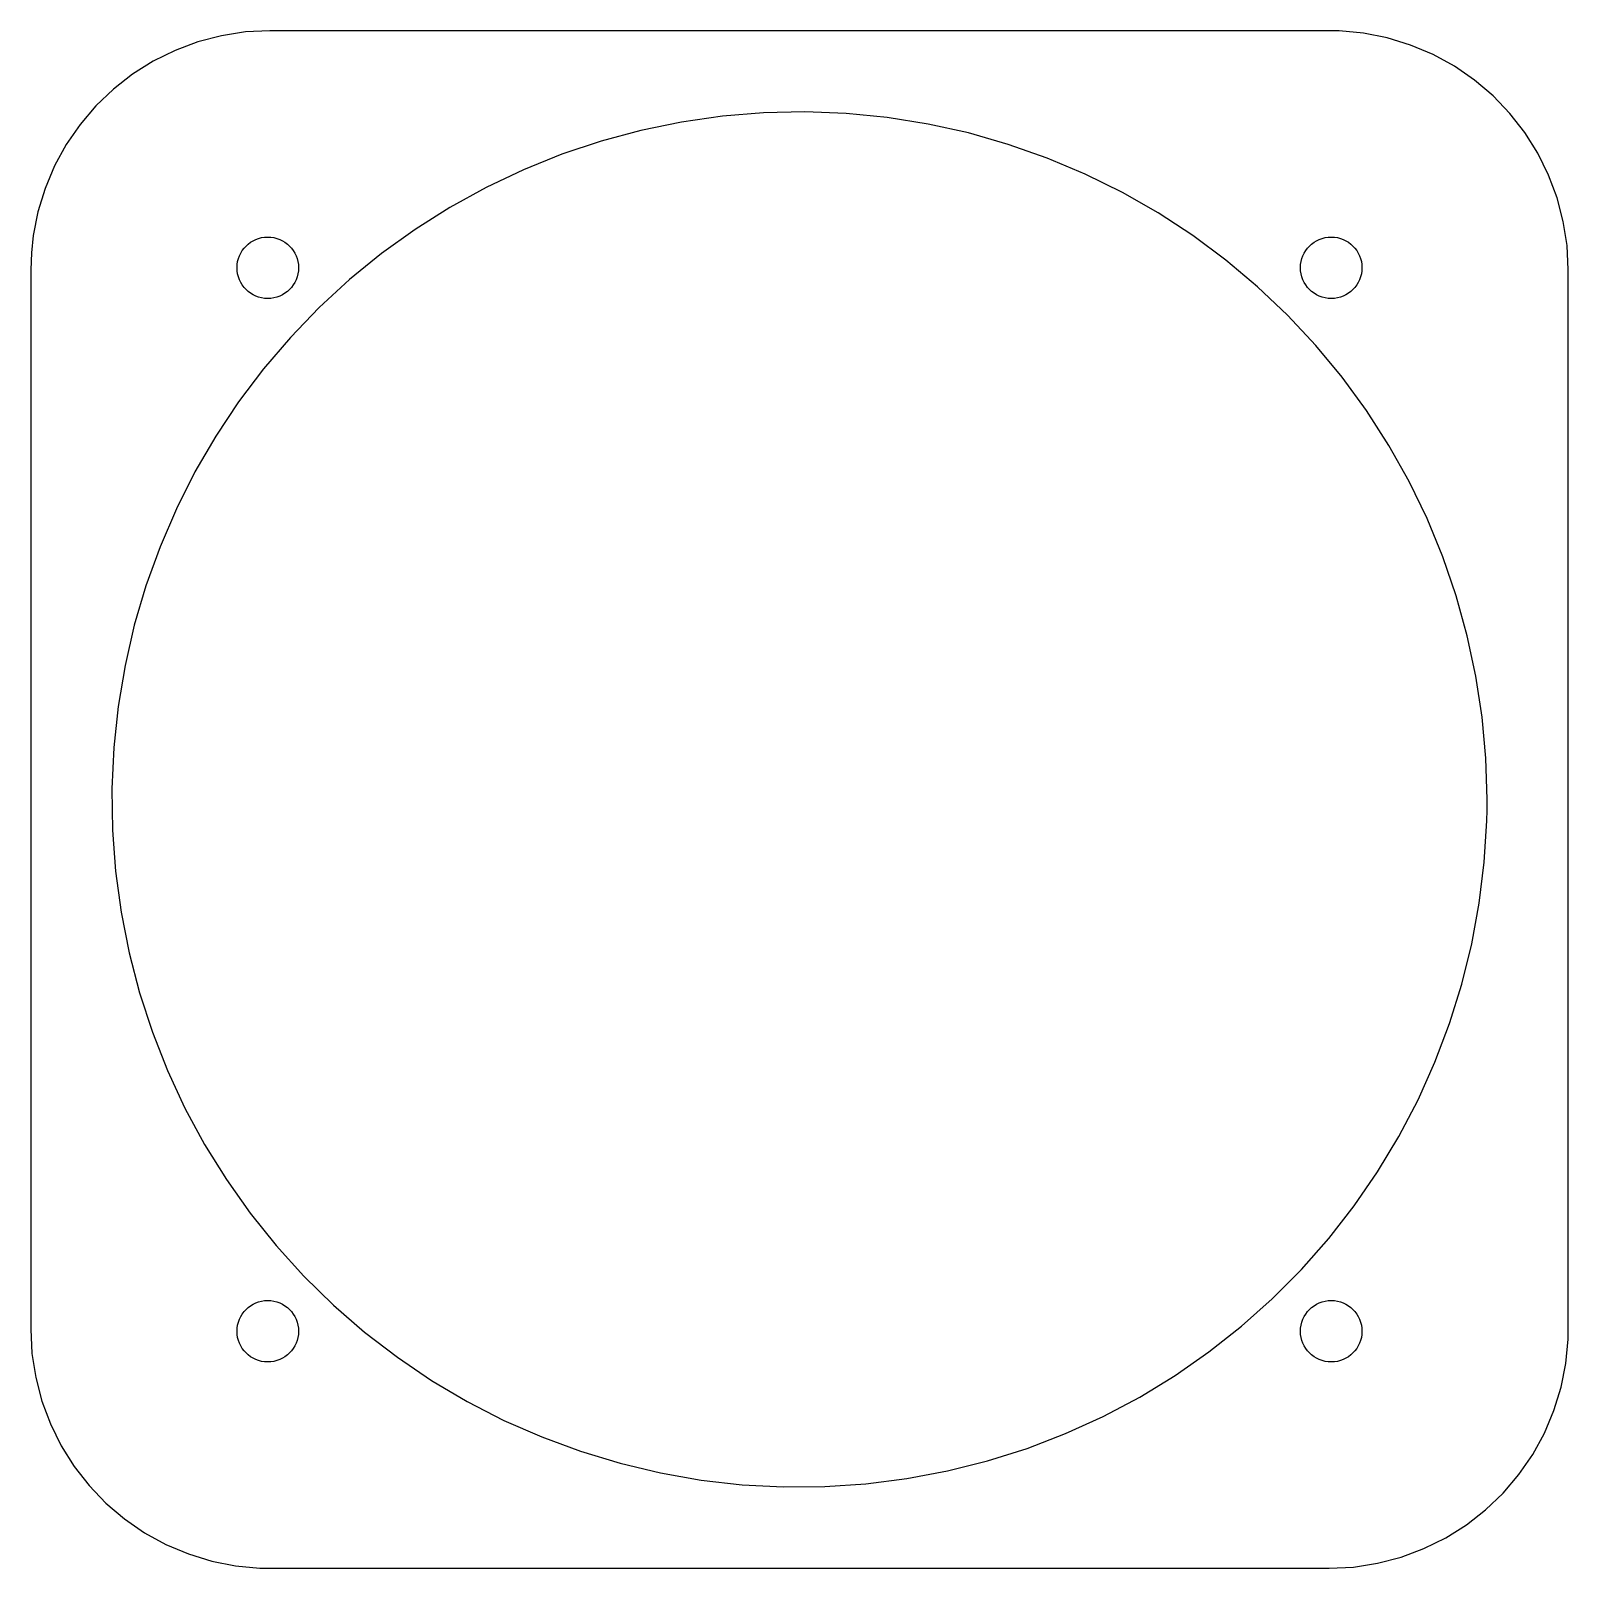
# Model space of a CAD drawing. Header units: metres. Extents: x -45 to 45, y -45 to 45.
import ezdxf

# ---------------------------------------------------------------- set-up
doc = ezdxf.new("R2010")
doc.units = ezdxf.units.M

msp = doc.modelspace()

# ---------------------------------------------------------------- linework, layer by layer
at = {"layer": 'BODY'}
msp.add_lwpolyline([(-45, 31), (-45, -31), (-44.9273, -32.4245), (-44.7101, -33.8343), (-44.3505, -35.2146), (-43.8524, -36.5512), (-43.2208, -37.8302), (-42.4624, -39.0382), (-41.585, -40.1628), (-40.5977, -41.1923), (-39.5108, -42.116), (-38.3355, -42.9243), (-37.0841, -43.6089), (-35.7696, -44.1625), (-34.4055, -44.5795), (-33.006, -44.8555), (-31.5858, -44.9877), (-31, -45), (31, -45), (32.4245, -44.9273), (33.8343, -44.7101), (35.2146, -44.3505), (36.5512, -43.8524), (37.8302, -43.2208), (39.0382, -42.4624), (40.1628, -41.585), (41.1923, -40.5977), (42.116, -39.5108), (42.9243, -38.3355), (43.6089, -37.0841), (44.1625, -35.7696), (44.5795, -34.4055), (44.8555, -33.006), (44.9877, -31.5858), (45, -31), (45, 31), (44.9273, 32.4245), (44.7101, 33.8343), (44.3505, 35.2146), (43.8524, 36.5512), (43.2208, 37.8302), (42.4624, 39.0382), (41.585, 40.1628), (40.5977, 41.1923), (39.5108, 42.116), (38.3355, 42.9243), (37.0841, 43.6089), (35.7696, 44.1625), (34.4055, 44.5795), (33.006, 44.8555), (31.5858, 44.9877), (31, 45), (-31, 45), (-32.4245, 44.9273), (-33.8343, 44.7101), (-35.2146, 44.3505), (-36.5512, 43.8524), (-37.8302, 43.2208), (-39.0382, 42.4624), (-40.1628, 41.585), (-41.1923, 40.5977), (-42.116, 39.5108), (-42.9243, 38.3355), (-43.6089, 37.0841), (-44.1625, 35.7696), (-44.5795, 34.4055), (-44.8555, 33.006), (-44.9638, 32.0056), (-45, 31)], close=True, dxfattribs=at)
at = {"layer": 'CUT'}
msp.add_lwpolyline([(40.25, 0), (40.1773, 2.4182), (39.9594, 4.8276), (39.5972, 7.2196), (39.092, 9.5855), (38.4455, 11.9167), (37.6601, 14.205), (36.7386, 16.4419), (35.6845, 18.6194), (34.5014, 20.7296), (33.1937, 22.7649), (31.766, 24.7181), (30.2236, 26.5819), (28.572, 28.3496), (26.8172, 30.015), (24.9655, 31.5719), (23.0236, 33.0148), (20.9986, 34.3384), (18.8976, 35.5379), (16.7284, 36.609), (14.4988, 37.5479), (12.2168, 38.3512), (9.8906, 39.0159), (7.5288, 39.5396), (5.1397, 39.9205), (2.732, 40.1572), (0.3145, 40.2488), (-2.1041, 40.195), (-4.5152, 39.9959), (-6.9099, 39.6524), (-9.2797, 39.1657), (-11.616, 38.5374), (-13.9103, 37.7699), (-16.1543, 36.866), (-18.34, 35.8289), (-20.4594, 34.6623), (-22.5049, 33.3705), (-24.4691, 31.9582), (-26.3449, 30.4304), (-28.1255, 28.7927), (-29.8045, 27.0509), (-31.3759, 25.2115), (-32.8339, 23.2809), (-34.1732, 21.2662), (-35.3891, 19.1747), (-36.4772, 17.014), (-37.4335, 14.7918), (-38.2545, 12.5161), (-38.9374, 10.1952), (-39.4796, 7.8375), (-39.8791, 5.4515), (-40.1346, 3.0457), (-40.2451, 0.629), (-40.2102, -1.79), (-40.03, -4.2025), (-39.7052, -6.5999), (-39.237, -8.9734), (-38.627, -11.3145), (-37.8775, -13.6147), (-36.9911, -15.8657), (-35.9711, -18.0594), (-34.8211, -20.1879), (-33.5454, -22.2434), (-32.1484, -24.2186), (-30.6353, -26.1063), (-29.0116, -27.8997), (-27.283, -29.5922), (-25.4559, -31.1779), (-23.5368, -32.6509), (-21.5326, -34.006), (-19.4507, -35.2382), (-17.2985, -36.3431), (-15.0838, -37.3168), (-12.8146, -38.1556), (-10.4991, -38.8565), (-8.1457, -39.4171), (-5.7629, -39.8353), (-3.3593, -40.1096), (-0.9435, -40.2389), (1.4757, -40.2229), (3.8896, -40.0616), (6.2894, -39.7556), (8.6665, -39.3059), (11.0123, -38.7142), (13.3183, -37.9827), (15.5762, -37.1139), (17.7778, -36.1111), (19.9152, -34.9778), (21.9806, -33.7182), (23.9667, -32.3367), (25.8661, -30.8384), (27.6721, -29.2287), (29.3781, -27.5134), (30.978, -25.6987), (32.466, -23.7912), (33.8367, -21.7977), (35.0852, -19.7254), (36.2069, -17.582), (37.1978, -15.3749), (38.0543, -13.1124), (38.7733, -10.8025), (39.3523, -8.4535), (39.7891, -6.074), (40.0821, -3.6726), (40.2303, -1.2579), (40.2451, -0.629), (40.25, 0)], close=True, dxfattribs=at)
for centre in [(-31.125, 31.125), (31.125, 31.125), (-31.125, -31.125), (31.125, -31.125)]:
    msp.add_circle(centre, 1.8, dxfattribs=at)

doc.saveas('drawing.dxf')
